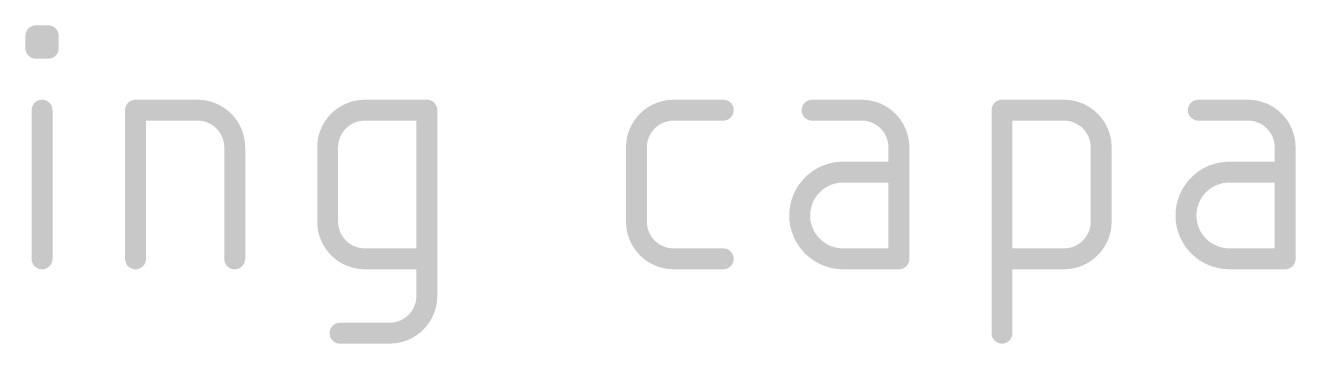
# Model space of a CAD drawing. Extents: x 6.7 to 91.9, y 5.9 to 27.4.
# Drawn here: x 39.5 to 48.75, y 23.16 to 25.48 of the extents above; entities that cross this region are included whole.
import ezdxf

# ---------------------------------------------------------------- set-up
doc = ezdxf.new("R2010")
doc.units = 0
doc.layers.add('1', color=22, linetype='CONTINUOUS')

msp = doc.modelspace()

# ---------------------------------------------------------------- linework, layer by layer
at = {"layer": '1', "const_width": 0.1524}
for points in [[(39.5775, 25.3115), (39.5775, 25.4018)], [(39.5775, 25.4018), (39.6678, 25.4018)], [(39.6678, 25.4018), (39.6678, 25.3115)], [(39.6678, 25.3115), (39.5775, 25.3115)], [(39.6227, 23.7762), (39.6227, 24.8599)], [(40.3035, 23.7762), (40.3035, 24.8599)], [(40.3035, 24.8599), (40.755, 24.8599)], [(41.9739, 24.8599), (42.4255, 24.8599)], [(42.4255, 24.8599), (42.4255, 23.5053)], [(44.2235, 24.8599), (44.5847, 24.8599)], [(45.5934, 24.8599), (45.2322, 24.8599)], [(46.6154, 23.2343), (46.6154, 24.8599)], [(46.6154, 24.8599), (47.067, 24.8599)], [(48.407, 24.8599), (48.0458, 24.8599)], [(41.026, 24.589), (41.026, 23.7762)], [(41.703, 24.0471), (41.703, 24.589)], [(43.9525, 24.0471), (43.9525, 24.589)], [(45.8643, 23.7762), (45.8643, 24.589)], [(47.3379, 24.589), (47.3379, 24.0471)], [(48.678, 23.7762), (48.678, 24.589)], [(45.8643, 24.4084), (45.4579, 24.4084)], [(48.678, 24.4084), (48.2716, 24.4084)], [(42.4255, 23.7762), (41.9739, 23.7762)], [(44.5847, 23.7762), (44.2235, 23.7762)], [(45.4579, 23.7762), (45.8643, 23.7762)], [(47.067, 23.7762), (46.6154, 23.7762)], [(48.2716, 23.7762), (48.678, 23.7762)], [(42.1545, 23.2343), (41.7933, 23.2343)]]:
    msp.add_lwpolyline(points, dxfattribs=at)
at = {"layer": '1'}
for points, const_width in [([(39.6156, 25.4018, 1), (39.5394, 25.4018)], 0.0762), ([(39.5775, 25.4399, 1), (39.5775, 25.3637)], 0.0762), ([(39.7059, 25.4018, 1), (39.6297, 25.4018)], 0.0762), ([(39.6678, 25.3637, 1), (39.6678, 25.4399)], 0.0762), ([(39.5775, 25.3496, 1), (39.5775, 25.2734)], 0.0762), ([(39.6678, 25.2734, 1), (39.6678, 25.3496)], 0.0762), ([(39.5394, 25.3115, 1), (39.6156, 25.3115)], 0.0762), ([(39.6297, 25.3115, 1), (39.7059, 25.3115)], 0.0762), ([(39.6608, 24.8599, 1), (39.5846, 24.8599)], 0.0762), ([(40.3416, 24.8599, 1), (40.2654, 24.8599)], 0.0762), ([(40.3035, 24.898, 1), (40.3035, 24.8218)], 0.0762), ([(41.026, 24.589, 0.4142), (40.755, 24.8599)], 0.1524), ([(40.755, 24.898, 1), (40.755, 24.8218)], 0.0762), ([(40.755, 24.8218, 1), (40.755, 24.898)], 0.0762), ([(41.9739, 24.8599, 0.4142), (41.703, 24.589)], 0.1524), ([(41.9739, 24.898, 1), (41.9739, 24.8218)], 0.0762), ([(41.9739, 24.8218, 1), (41.9739, 24.898)], 0.0762), ([(42.4636, 24.8599, 1), (42.3874, 24.8599)], 0.0762), ([(42.4255, 24.8218, 1), (42.4255, 24.898)], 0.0762), ([(44.2235, 24.8599, 0.4142), (43.9525, 24.589)], 0.1524), ([(44.2235, 24.898, 1), (44.2235, 24.8218)], 0.0762), ([(44.2235, 24.8218, 1), (44.2235, 24.898)], 0.0762), ([(44.5847, 24.8218, 1), (44.5847, 24.898)], 0.0762), ([(45.2322, 24.898, 1), (45.2322, 24.8218)], 0.0762), ([(45.8643, 24.589, 0.4142), (45.5934, 24.8599)], 0.1524), ([(45.5934, 24.898, 1), (45.5934, 24.8218)], 0.0762), ([(45.5934, 24.8218, 1), (45.5934, 24.898)], 0.0762), ([(46.6535, 24.8599, 1), (46.5773, 24.8599)], 0.0762), ([(46.6154, 24.898, 1), (46.6154, 24.8218)], 0.0762), ([(47.3379, 24.589, 0.4142), (47.067, 24.8599)], 0.1524), ([(47.067, 24.898, 1), (47.067, 24.8218)], 0.0762), ([(47.067, 24.8218, 1), (47.067, 24.898)], 0.0762), ([(48.0458, 24.898, 1), (48.0458, 24.8218)], 0.0762), ([(48.678, 24.589, 0.4142), (48.407, 24.8599)], 0.1524), ([(48.407, 24.898, 1), (48.407, 24.8218)], 0.0762), ([(48.407, 24.8218, 1), (48.407, 24.898)], 0.0762), ([(41.0641, 24.589, 1), (40.9879, 24.589)], 0.0762), ([(40.9879, 24.589, 1), (41.0641, 24.589)], 0.0762), ([(41.7411, 24.589, 1), (41.6649, 24.589)], 0.0762), ([(41.6649, 24.589, 1), (41.7411, 24.589)], 0.0762), ([(43.9906, 24.589, 1), (43.9144, 24.589)], 0.0762), ([(43.9144, 24.589, 1), (43.9906, 24.589)], 0.0762), ([(45.9024, 24.589, 1), (45.8262, 24.589)], 0.0762), ([(45.8262, 24.589, 1), (45.9024, 24.589)], 0.0762), ([(47.376, 24.589, 1), (47.2998, 24.589)], 0.0762), ([(47.2998, 24.589, 1), (47.376, 24.589)], 0.0762), ([(48.7161, 24.589, 1), (48.6399, 24.589)], 0.0762), ([(48.6399, 24.589, 1), (48.7161, 24.589)], 0.0762), ([(45.4579, 24.4084, 1), (45.4579, 23.7762)], 0.1524), ([(45.4579, 24.4465, 1), (45.4579, 24.3703)], 0.0762), ([(45.4579, 24.3703, 1), (45.4579, 24.4465)], 0.0762), ([(45.8643, 24.3703, 1), (45.8643, 24.4465)], 0.0762), ([(48.2716, 24.4084, 1), (48.2716, 23.7762)], 0.1524), ([(48.2716, 24.4465, 1), (48.2716, 24.3703)], 0.0762), ([(48.2716, 24.3703, 1), (48.2716, 24.4465)], 0.0762), ([(48.678, 24.3703, 1), (48.678, 24.4465)], 0.0762), ([(41.703, 24.0471, 0.4142), (41.9739, 23.7762)], 0.1524), ([(41.7411, 24.0471, 1), (41.6649, 24.0471)], 0.0762), ([(41.6649, 24.0471, 1), (41.7411, 24.0471)], 0.0762), ([(43.9525, 24.0471, 0.4142), (44.2235, 23.7762)], 0.1524), ([(43.9906, 24.0471, 1), (43.9144, 24.0471)], 0.0762), ([(43.9144, 24.0471, 1), (43.9906, 24.0471)], 0.0762), ([(47.067, 23.7762, 0.4142), (47.3379, 24.0471)], 0.1524), ([(47.376, 24.0471, 1), (47.2998, 24.0471)], 0.0762), ([(47.2998, 24.0471, 1), (47.376, 24.0471)], 0.0762), ([(39.5846, 23.7762, 1), (39.6608, 23.7762)], 0.0762), ([(40.2654, 23.7762, 1), (40.3416, 23.7762)], 0.0762), ([(40.9879, 23.7762, 1), (41.0641, 23.7762)], 0.0762), ([(41.9739, 23.8143, 1), (41.9739, 23.7381)], 0.0762), ([(41.9739, 23.7381, 1), (41.9739, 23.8143)], 0.0762), ([(42.4255, 23.7381, 1), (42.4255, 23.8143)], 0.0762), ([(44.2235, 23.8143, 1), (44.2235, 23.7381)], 0.0762), ([(44.2235, 23.7381, 1), (44.2235, 23.8143)], 0.0762), ([(44.5847, 23.7381, 1), (44.5847, 23.8143)], 0.0762), ([(45.4579, 23.8143, 1), (45.4579, 23.7381)], 0.0762), ([(45.4579, 23.7381, 1), (45.4579, 23.8143)], 0.0762), ([(45.8262, 23.7762, 1), (45.9024, 23.7762)], 0.0762), ([(45.8643, 23.7381, 1), (45.8643, 23.8143)], 0.0762), ([(46.6154, 23.8143, 1), (46.6154, 23.7381)], 0.0762), ([(47.067, 23.8143, 1), (47.067, 23.7381)], 0.0762), ([(47.067, 23.7381, 1), (47.067, 23.8143)], 0.0762), ([(48.2716, 23.8143, 1), (48.2716, 23.7381)], 0.0762), ([(48.2716, 23.7381, 1), (48.2716, 23.8143)], 0.0762), ([(48.6399, 23.7762, 1), (48.7161, 23.7762)], 0.0762), ([(48.678, 23.7381, 1), (48.678, 23.8143)], 0.0762), ([(42.1545, 23.2343, 0.4142), (42.4255, 23.5053)], 0.1524), ([(42.4636, 23.5053, 1), (42.3874, 23.5053)], 0.0762), ([(42.3874, 23.5053, 1), (42.4636, 23.5053)], 0.0762), ([(41.7933, 23.2724, 1), (41.7933, 23.1962)], 0.0762), ([(42.1545, 23.2724, 1), (42.1545, 23.1962)], 0.0762), ([(42.1545, 23.1962, 1), (42.1545, 23.2724)], 0.0762), ([(46.5773, 23.2343, 1), (46.6535, 23.2343)], 0.0762)]:
    msp.add_lwpolyline(points, format="xyb", dxfattribs=dict(at, const_width=const_width))

doc.saveas('drawing.dxf')
